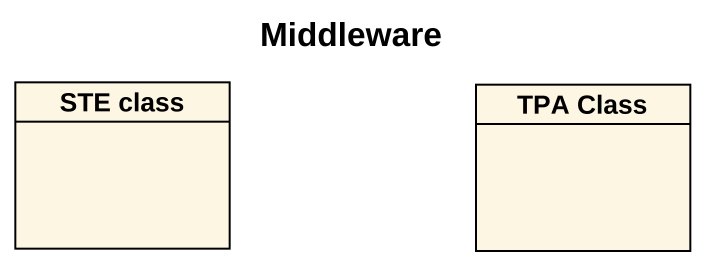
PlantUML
@startuml
title Middleware
hide circle
hide empty members
class "STE class" as STE_class
class "TPA Class" as TPA_Class
@enduml
